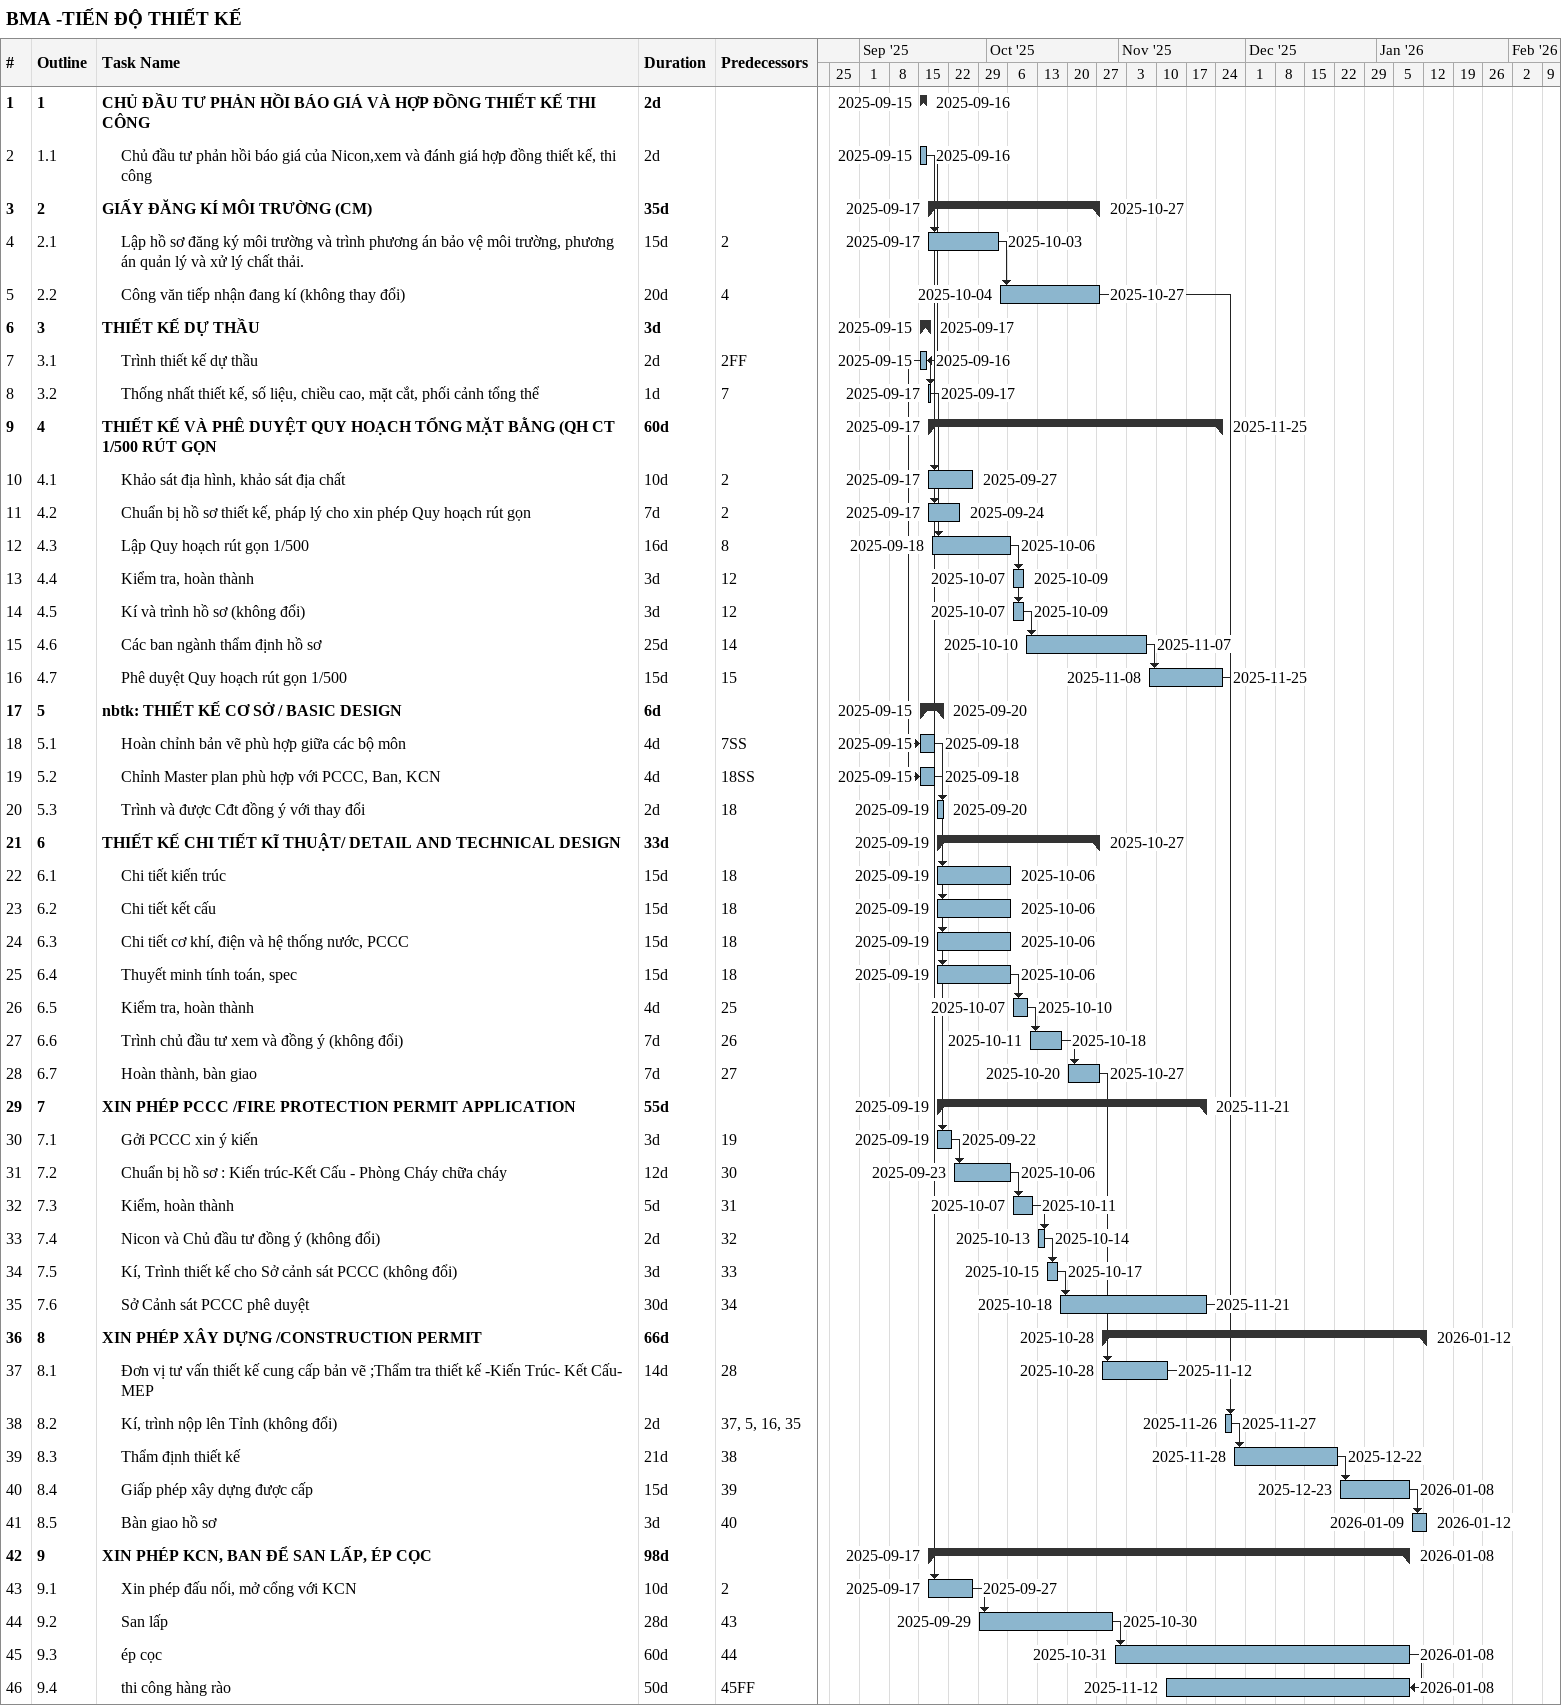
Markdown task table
BMA -TIẾN ĐỘ THIẾT KẾ

| ID | WBS | Task | Duration | Start | Finish | Predecessors |
|---|---|---|---|---|---|---|
| 1 | 1 | **CHỦ ĐẦU TƯ PHẢN HỒI BÁO GIÁ VÀ HỢP ĐỒNG THIẾT KẾ THI CÔNG** | 2d | 2025-09-15 | 2025-09-16 |  |
| 2 | 1.1 | Chủ đầu tư phản hồi báo giá của Nicon,xem và đánh giá hợp đồng thiết kế, thi công | 2d | 2025-09-15 | 2025-09-16 |  |
| 3 | 2 | **GIẤY ĐĂNG KÍ MÔI TRƯỜNG (CM)** | 35d | 2025-09-17 | 2025-10-27 |  |
| 4 | 2.1 | Lập hồ sơ đăng ký môi trường và trình phương án bảo vệ môi trường, phương án quản lý và xử lý chất thải. | 15d | 2025-09-17 | 2025-10-03 | 2 |
| 5 | 2.2 | Công văn tiếp nhận đang kí (không thay đổi) | 20d | 2025-10-04 | 2025-10-27 | 4 |
| 6 | 3 | **THIẾT KẾ DỰ THẦU** | 3d | 2025-09-15 | 2025-09-17 |  |
| 7 | 3.1 | Trình thiết kế dự thầu | 2d | 2025-09-15 | 2025-09-16 | 2FF |
| 8 | 3.2 | Thống nhất thiết kế, số liệu, chiều cao, mặt cắt, phối cảnh tổng thể | 1d | 2025-09-17 | 2025-09-17 | 7 |
| 9 | 4 | **THIẾT KẾ VÀ PHÊ DUYỆT QUY HOẠCH TỔNG MẶT BẰNG (QH CT 1/500 RÚT GỌN** | 60d | 2025-09-17 | 2025-11-25 |  |
| 10 | 4.1 | Khảo sát địa hình, khảo sát địa chất | 10d | 2025-09-17 | 2025-09-27 | 2 |
| 11 | 4.2 | Chuẩn bị hồ sơ thiết kế, pháp lý cho xin phép Quy hoạch rút gọn | 7d | 2025-09-17 | 2025-09-24 | 2 |
| 12 | 4.3 | Lập Quy hoạch rút gọn 1/500 | 16d | 2025-09-18 | 2025-10-06 | 8 |
| 13 | 4.4 | Kiểm tra, hoàn thành | 3d | 2025-10-07 | 2025-10-09 | 12 |
| 14 | 4.5 | Kí và trình hồ sơ (không đổi) | 3d | 2025-10-07 | 2025-10-09 | 12 |
| 15 | 4.6 | Các ban ngành thẩm định hồ sơ | 25d | 2025-10-10 | 2025-11-07 | 14 |
| 16 | 4.7 | Phê duyệt Quy hoạch rút gọn 1/500 | 15d | 2025-11-08 | 2025-11-25 | 15 |
| 17 | 5 | **nbtk: THIẾT KẾ CƠ SỞ / BASIC DESIGN** | 6d | 2025-09-15 | 2025-09-20 |  |
| 18 | 5.1 | Hoàn chỉnh bản vẽ phù hợp giữa các bộ môn | 4d | 2025-09-15 | 2025-09-18 | 7SS |
| 19 | 5.2 | Chỉnh Master plan phù hợp với PCCC, Ban, KCN | 4d | 2025-09-15 | 2025-09-18 | 18SS |
| 20 | 5.3 | Trình và được Cđt đồng ý với thay đổi | 2d | 2025-09-19 | 2025-09-20 | 18 |
| 21 | 6 | **THIẾT KẾ CHI TIẾT KĨ THUẬT/ DETAIL AND TECHNICAL DESIGN** | 33d | 2025-09-19 | 2025-10-27 |  |
| 22 | 6.1 | Chi tiết kiến trúc | 15d | 2025-09-19 | 2025-10-06 | 18 |
| 23 | 6.2 | Chi tiết kết cấu | 15d | 2025-09-19 | 2025-10-06 | 18 |
| 24 | 6.3 | Chi tiết cơ khí, điện và hệ thống nước, PCCC | 15d | 2025-09-19 | 2025-10-06 | 18 |
| 25 | 6.4 | Thuyết minh tính toán, spec | 15d | 2025-09-19 | 2025-10-06 | 18 |
| 26 | 6.5 | Kiểm tra, hoàn thành | 4d | 2025-10-07 | 2025-10-10 | 25 |
| 27 | 6.6 | Trình chủ đầu tư xem và đồng ý (không đổi) | 7d | 2025-10-11 | 2025-10-18 | 26 |
| 28 | 6.7 | Hoàn thành, bàn giao | 7d | 2025-10-20 | 2025-10-27 | 27 |
| 29 | 7 | **XIN PHÉP PCCC /FIRE PROTECTION PERMIT APPLICATION** | 55d | 2025-09-19 | 2025-11-21 |  |
| 30 | 7.1 | Gởi PCCC xin ý kiến | 3d | 2025-09-19 | 2025-09-22 | 19 |
| 31 | 7.2 | Chuẩn bị hồ sơ : Kiến trúc-Kết Cấu - Phòng Cháy chữa cháy | 12d | 2025-09-23 | 2025-10-06 | 30 |
| 32 | 7.3 | Kiểm, hoàn thành | 5d | 2025-10-07 | 2025-10-11 | 31 |
| 33 | 7.4 | Nicon và Chủ đầu tư đồng ý (không đổi) | 2d | 2025-10-13 | 2025-10-14 | 32 |
| 34 | 7.5 | Kí, Trình thiết kế cho Sở cảnh sát PCCC (không đổi) | 3d | 2025-10-15 | 2025-10-17 | 33 |
| 35 | 7.6 | Sở Cảnh sát PCCC phê duyệt | 30d | 2025-10-18 | 2025-11-21 | 34 |
| 36 | 8 | **XIN PHÉP XÂY DỰNG /CONSTRUCTION PERMIT** | 66d | 2025-10-28 | 2026-01-12 |  |
| 37 | 8.1 | Đơn vị tư vấn thiết kế cung cấp bản vẽ ;Thẩm tra thiết kế -Kiến Trúc- Kết Cấu- MEP | 14d | 2025-10-28 | 2025-11-12 | 28 |
| 38 | 8.2 | Kí, trình nộp lên Tỉnh (không đổi) | 2d | 2025-11-26 | 2025-11-27 | 37, 5, 16, 35 |
| 39 | 8.3 | Thẩm định thiết kế | 21d | 2025-11-28 | 2025-12-22 | 38 |
| 40 | 8.4 | Giấp phép xây dựng được cấp | 15d | 2025-12-23 | 2026-01-08 | 39 |
| 41 | 8.5 | Bàn giao hồ sơ | 3d | 2026-01-09 | 2026-01-12 | 40 |
| 42 | 9 | **XIN PHÉP KCN, BAN ĐỂ SAN LẤP, ÉP CỌC** | 98d | 2025-09-17 | 2026-01-08 |  |
| 43 | 9.1 | Xin phép đấu nối, mở cổng với KCN | 10d | 2025-09-17 | 2025-09-27 | 2 |
| 44 | 9.2 | San lấp | 28d | 2025-09-29 | 2025-10-30 | 43 |
| 45 | 9.3 | ép cọc | 60d | 2025-10-31 | 2026-01-08 | 44 |
| 46 | 9.4 | thi công hàng rào | 50d | 2025-11-12 | 2026-01-08 | 45FF |
